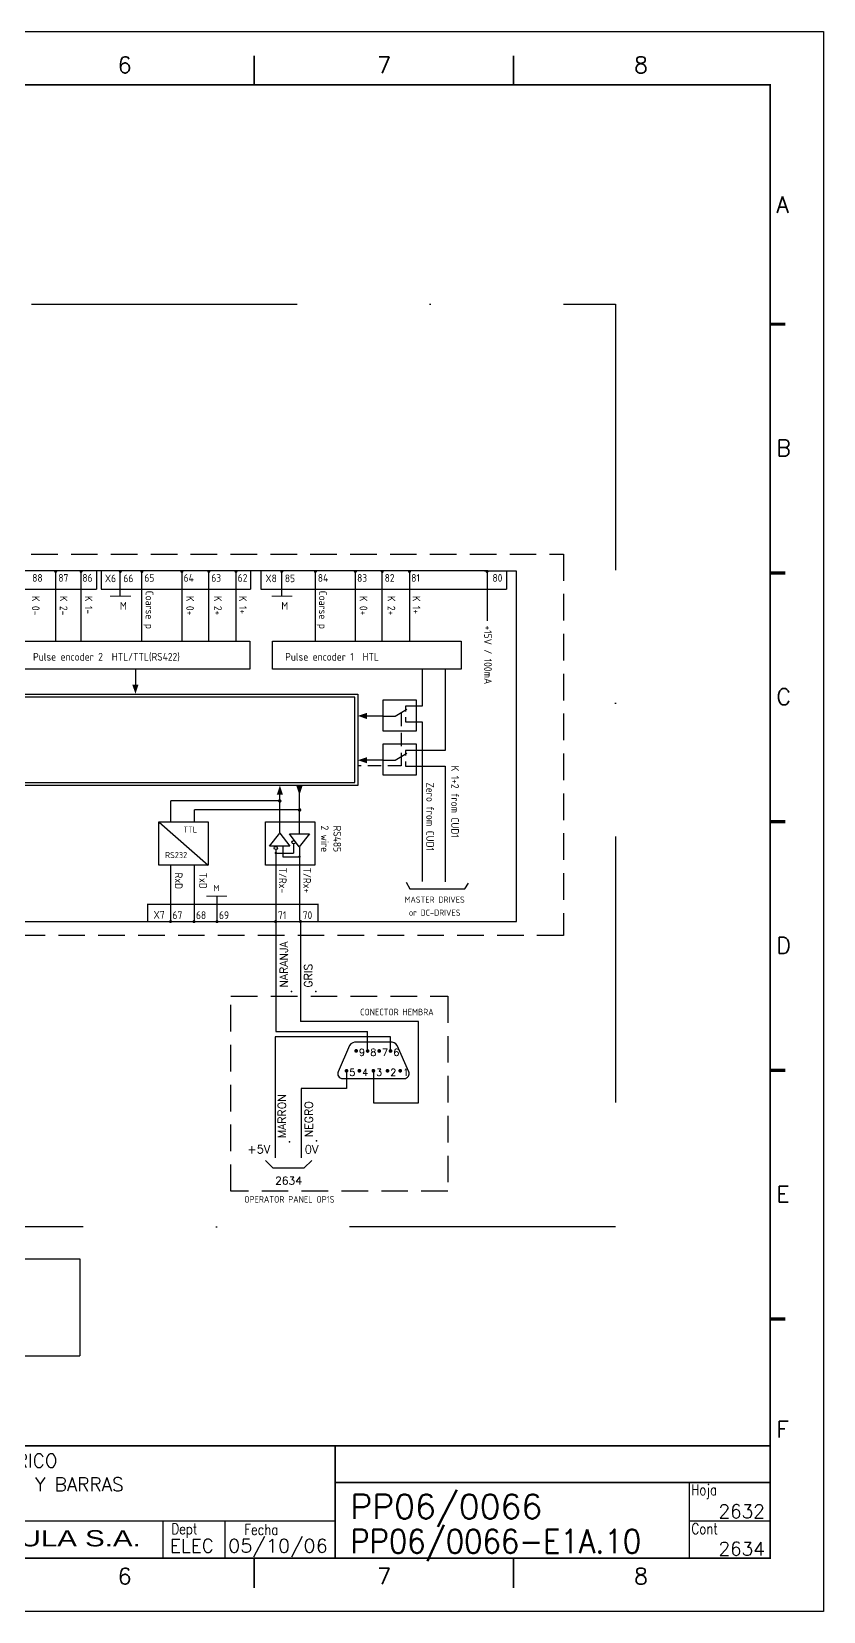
# Model space of a CAD drawing. Extents: x -25 to 1044, y -25744 to 292.
# Drawn here: x 327.5 to 476.4, y -5213.9 to -4916.9 of the extents above; entities that cross this region are included whole.
import ezdxf
from ezdxf.enums import TextEntityAlignment as Align

# ---------------------------------------------------------------- set-up
doc = ezdxf.new("R2010")
doc.units = 0
doc.header["$LTSCALE"] = 10
doc.header["$MEASUREMENT"] = 0
for name, pattern in [('DASHDOT', [1, 0.5, -0.25, 0, -0.25]), ('DASHED', [0.75, 0.5, -0.25]), ('HIDDEN', [0.375, 0.25, -0.125])]:
    doc.linetypes.add(name, pattern=pattern)
doc.layers.get('0').update_dxf_attribs({"linetype": 'CONTINUOUS'})
for name, color, linetype in [('1', 7, 'CONTINUOUS'), ('10', 5, 'CONTINUOUS'), ('2', 7, 'CONTINUOUS'), ('3', 8, 'CONTINUOUS'), ('6', 7, 'DASHDOT'), ('8', 1, 'CONTINUOUS'), ('9', 6, 'CONTINUOUS'), ('DIBUJO', 7, 'CONTINUOUS'), ('NODE', 7, 'CONTINUOUS')]:
    doc.layers.add(name, color=color, linetype=linetype)
doc.styles.add('HELVETICA', font='HELV.SHX')
doc.styles.add('ISO', font='ISO')
doc.styles.add('LABEL', font='SIMPLEX', dxfattribs={"width": 0.8, "height": 4})
doc.styles.add('ROMANS', font='romans')
doc.styles.get("Standard").update_dxf_attribs({"font": 'simplex'})

# ---------------------------------------------------------------- blocks, each defined once
blk = doc.blocks.new('newcajec')
at = {"layer": '1'}
for p, q in [((179.4, 20.85), (0.13, 20.85)), ((7, 20.85), (7, 0)), ((71, 20.85), (71, 0)), ((84, 20.85), (84, 0.09)), ((99, 20.85), (99, 0)), ((215.2, 20.8), (215.2, 0)), ((184.64, 20.18), (184.81, 20.01)), ((184.81, 20.01), (185.18, 20.25)), ((10.6, 16.64), (0, 16.64)), ((10.6, 16.64), (99, 16.64)), ((10.6, 12.48), (0, 12.48)), ((10.6, 12.48), (99, 12.48)), ((179.4, 13.87), (215.2, 13.87)), ((368, 14.06), (368, 0)), ((10.6, 8.32), (0, 8.32)), ((10.6, 8.32), (99, 8.32)), ((179.4, 6.93), (267.63, 6.93)), ((267.63, 6.93), (302.5, 6.93)), ((270.63, 6.91), (270.63, 0)), ((282.07, 6.93), (282.07, 0)), ((368, 6.93), (383, 6.93)), ((10.6, 4.16), (0, 4.16)), ((10.6, 4.16), (99, 4.16))]:
    blk.add_line(p, q, dxfattribs=at)
for points in [[(47.5, 272.5, 0.3, 0.3, 0), (47.5, 277.91, 0.3, 0.3, 0)], [(95.5, 272.5, 0.3, 0.3, 0), (95.5, 277.91, 0.3, 0.3, 0)], [(143.5, 272.5, 0.3, 0.3, 0), (143.5, 277.91, 0.3, 0.3, 0)], [(191.5, 272.5, 0.3, 0.3, 0), (191.5, 277.91, 0.3, 0.3, 0)], [(239.5, 272.5, 0.3, 0.3, 0), (239.5, 277.91, 0.3, 0.3, 0)], [(287.5, 272.5, 0.3, 0.3, 0), (287.5, 277.91, 0.3, 0.3, 0)], [(335.5, 272.5, 0.3, 0.3, 0), (335.5, 277.91, 0.3, 0.3, 0)], [(-2.99, 228.23, 0.6, 0.6, 0), (-0.18, 228.23, 0.6, 0.6, 0)], [(383.01, 228.23, 0.6, 0.6, 0), (385.82, 228.23, 0.6, 0.6, 0)], [(-2.99, 182.23, 0.6, 0.6, 0), (-0.18, 182.23, 0.6, 0.6, 0)], [(383.01, 182.23, 0.6, 0.6, 0), (385.82, 182.23, 0.6, 0.6, 0)], [(-2.99, 136.23, 0.6, 0.6, 0), (-0.18, 136.23, 0.6, 0.6, 0)], [(383.01, 136.23, 0.6, 0.6, 0), (385.82, 136.23, 0.6, 0.6, 0)], [(-2.99, 90.23, 0.6, 0.6, 0), (-0.18, 90.23, 0.6, 0.6, 0)], [(383.01, 90.23, 0.6, 0.6, 0), (385.82, 90.23, 0.6, 0.6, 0)], [(-2.99, 44.23, 0.6, 0.6, 0), (-0.18, 44.23, 0.6, 0.6, 0)], [(383.01, 44.23, 0.6, 0.6, 0), (385.82, 44.23, 0.6, 0.6, 0)], [(383, 20.8, 0.3, 0.3, 0), (179.4, 20.8, 0.3, 0.3, 0), (179.4, 0, 0.3, 0.3, 0)], [(302.5, 20.8, 0.3, 0.3, 0), (302.5, 0, 0.3, 0.3, 0)], [(302.5, 14, 0.3, 0.3, 0), (383, 14, 0.3, 0.3, 0)], [(47.5, -5.5, 0.3, 0.3, 0), (47.5, -0.09, 0.3, 0.3, 0)], [(95.5, -5.5, 0.3, 0.3, 0), (95.5, -0.09, 0.3, 0.3, 0)], [(143.5, -5.5, 0.3, 0.3, 0), (143.5, -0.09, 0.3, 0.3, 0)], [(191.5, -5.5, 0.3, 0.3, 0), (191.5, -0.09, 0.3, 0.3, 0)], [(239.5, -5.5, 0.3, 0.3, 0), (239.5, -0.09, 0.3, 0.3, 0)], [(287.5, -5.5, 0.3, 0.3, 0), (287.5, -0.09, 0.3, 0.3, 0)], [(335.5, -5.5, 0.3, 0.3, 0), (335.5, -0.09, 0.3, 0.3, 0)]]:
    blk.add_lwpolyline(points, format="xyseb", dxfattribs=at)
at = {"layer": '1', "const_width": 0.3}
blk.add_lwpolyline([(0, 0), (0, 272.5), (383, 272.5), (383, 0)], close=True, dxfattribs=at)
at = {"layer": '2', "color": 14}
for p, q in [((221.42, 4.69), (221.42, 5.81)), ((221.42, 2.47), (221.42, 3.58))]:
    blk.add_line(p, q, dxfattribs=at)
for points in [[(220.05, 5.81), (220.05, 6.92), (226.74, 5.81), (226.74, 6.92)], [(221.42, 2.47), (220.05, 2.47), (221.42, 5.81), (220.05, 5.81)], [(221.42, 4.69), (224.25, 4.69), (221.42, 3.58), (224.25, 3.58)], [(224.25, 5.81), (225.37, 5.81), (225.37, 4.69)], [(224.25, 3.58), (225.37, 3.58), (225.37, 2.47)], [(225.37, 5.81), (226.74, 5.81), (225.37, 1.35), (226.74, 1.35)], [(224.25, 0.24), (224.25, 2.47), (220.05, 0.24), (220.05, 2.47)], [(226.74, 1.35), (226.74, 0.24), (224.25, 1.35), (224.25, 0.24)]]:
    blk.add_solid(points, dxfattribs=at)
at = {"layer": '1', "style": 'ROMANS'}
for s, p in [('1', (22.29, 274.68)), ('2', (70.29, 274.68)), ('3', (118.29, 274.68)), ('4', (166.29, 274.68)), ('5', (214.29, 274.68)), ('6', (262.29, 274.68)), ('7', (310.29, 274.68)), ('8', (357.79, 274.68)), ('A', (-4.37, 248.84)), ('A', (384.13, 248.84)), ('B', (-4.37, 203.84)), ('B', (384.13, 203.84)), ('C', (-4.37, 157.84)), ('C', (384.13, 157.84)), ('D', (-4.37, 111.84)), ('D', (384.13, 111.84)), ('E', (-4.37, 65.84)), ('E', (384.13, 65.84)), ('F', (-4.37, 22.34)), ('F', (384.13, 22.34)), ('1', (22.29, -4.82)), ('2', (70.29, -4.82)), ('3', (118.29, -4.82)), ('4', (166.29, -4.82)), ('5', (214.29, -4.82)), ('6', (262.29, -4.82)), ('7', (310.29, -4.82)), ('8', (357.79, -4.82))]:
    blk.add_text(s, height=3, dxfattribs=at).set_placement(p)
at = {"layer": '1', "style": 'LABEL', "width": 0.8}
for s, p in [('Diseno comprobado por', (179.73, 18.27)), ('Dibujo comprobado por', (179.81, 11.47)), ('Hoja', (368.38, 11.66)), ('Dibujado por', (179.83, 4.64)), ('Fecha', (285.71, 4.3)), ('Cont', (368.43, 4.46)), ('No', (2.23, 1.05)), ('Revision', (8, 1.05))]:
    blk.add_text(s, height=2, dxfattribs=at).set_placement(p)
for s, p in [('Dept', (274.61, 4.44)), ('Elaborado', (77.5, 1.05)), ('Fecha', (91.5, 1.05))]:
    blk.add_text(s, height=2, dxfattribs=at).set_placement(p, align=Align.CENTER)
at = {"layer": '10', "style": 'ROMANS'}
for tag, p in [('REV41', (3.5, 18.74)), ('REV43', (77.7, 18.74)), ('REV31', (3.5, 14.58)), ('REV33', (77.7, 14.58)), ('REV21', (3.5, 10.42)), ('REV23', (77.7, 10.42)), ('REV11', (3.5, 6.27)), ('REV13', (77.7, 6.27))]:
    blk.add_attdef(tag, text='', height=2.5, dxfattribs=at).set_placement(p, align=Align.MIDDLE)
for tag, p, height in [('REV42', (8, 17.49), 2.5), ('SHEETNAME1', (100.5, 15.83), 2.5), ('DOCUMENTTYPE', (216.43, 16.8), 2.5), ('NOTA', (305.32, 15.8), 3), ('REV32', (8, 13.33), 2.5), ('DESIGNCHECK', (180.74, 14.83), 2.5), ('OBJECT', (216.43, 12.4), 2.5), ('SHEETNAME2', (100.5, 11.67), 2.5), ('ORDER', (305.32, 7.3), 4.5), ('REV22', (8, 9.17), 2.5), ('SHEETNAME3', (100.5, 7.51), 2.5), ('DRAWINGCHECK', (180.53, 7.71), 2.5), ('CUSTOMER', (216.43, 8.08), 2.5), ('REV12', (8, 5.01), 2.5), ('SHEETNAME4', (100.5, 3.35), 2.5), ('USER', (180.63, 0.71), 2.5), ('DEPARTMENT', (271.93, 1.05), 2.5), ('DOCUMENT_ID', (305.32, 0.93), 4.4)]:
    blk.add_attdef(tag, p, '', height=height, dxfattribs=at)
for tag, width, p, p2 in [('REV44', 1.221199, (84.53, 17.49), (98.48, 17.49)), ('REV34', 1.221199, (84.53, 13.33), (98.48, 13.33)), ('REV24', 1.221199, (84.53, 9.17), (98.48, 9.17)), ('REV14', 1.221199, (84.53, 5.01), (98.48, 5.01)), ('CREATED2', 7.039915, (282.71, 1.05), (301.14, 1.05))]:
    blk.add_attdef(tag, text='', height=2.5, dxfattribs=dict(at, width=width)).set_placement(p, p2, align=Align.FIT)
for tag, p in [('SHEET', (382, 7.43)), ('NEXTSHEET', (382, 0.5))]:
    blk.add_attdef(tag, text='', height=2.5, dxfattribs=at).set_placement(p, align=Align.RIGHT)
at = {"layer": 'DIBUJO', "color": 14, "style": 'HELVETICA', "width": 1.3}
blk.add_text('RUSSULA S.A.', height=3, dxfattribs=at).set_placement((229, 2.19))
blk = doc.blocks.new('NOD', base_point=(237.5, 170))
at = {"layer": 'NODE'}
blk.add_point((237.5, 170), dxfattribs=at)
blk = doc.blocks.new('$PP313')
at = {"layer": '2'}
blk.add_blockref('NOD', (0, 0), dxfattribs=at)
at = {"layer": '8'}
blk.add_attdef('1A', (1, -3.325), '', height=2.15, dxfattribs=at)
at = {"layer": '9'}
blk.add_attdef('ID', (1, 1), '', height=2.15, dxfattribs=at)

msp = doc.modelspace()

# ---------------------------------------------------------------- linework, layer by layer
at = {"linetype": 'DASHED'}
for p, q in [((132.4, -5015.16), (427.53, -5015.16)), ((427.53, -5015.16), (427.53, -5086.85)), ((427.53, -5086.85), (132.4, -5086.85))]:
    msp.add_line(p, q, dxfattribs=at)
for p, q in [((412.99, -5018.34), (147.59, -5018.34)), ((332.05, -5031.4), (332.05, -5018.42)), ((336.8, -5031.4), (336.8, -5018.42)), ((344.17, -5023.1), (344.17, -5018.42)), ((348.23, -5031.4), (348.23, -5018.42)), ((355.8, -5031.4), (355.8, -5018.42)), ((360.82, -5031.4), (360.82, -5018.42)), ((365.97, -5031.4), (365.97, -5018.42)), ((374.53, -5023.1), (374.53, -5018.42)), ((380.85, -5031.4), (380.85, -5018.42)), ((388.41, -5031.4), (388.41, -5018.42)), ((393.44, -5031.4), (393.44, -5018.42)), ((398.59, -5031.4), (398.59, -5018.42)), ((413.21, -5027.69), (413.21, -5018.42)), ((347.03, -5036.77), (347.03, -5040.19)), ((400.91, -5036.77), (400.91, -5043.76)), ((393.51, -5045.62), (390.09, -5045.62)), ((400.91, -5046.71), (400.91, -5076.7)), ((393.51, -5053.93), (390.09, -5053.93)), ((374.16, -5067.59), (374.16, -5059.89)), ((377.87, -5067.74), (377.87, -5059.89)), ((372.23, -5070.07), (374.17, -5067.63)), ((374.17, -5067.63), (376.03, -5070.07)), ((375.97, -5067.77), (379.76, -5067.77)), ((377.83, -5070.2), (375.97, -5067.77)), ((379.76, -5067.77), (377.83, -5070.2)), ((376.03, -5070.07), (372.23, -5070.07)), ((362.35, -5079.46), (362.35, -5084.14)), ((373.4, -5084.25), (373.4, -5104.91)), ((373.4, -5104.91), (390.68, -5104.92)), ((400.22, -5103.04), (378.06, -5103.04)), ((390.68, -5108.58), (390.68, -5104.92)), ((400.22, -5118.32), (400.22, -5103.04)), ((394.99, -5105.92), (373.29, -5105.92)), ((373.29, -5105.92), (373.29, -5123.75)), ((394.99, -5108.58), (394.99, -5105.92)), ((386.72, -5112.3), (386.72, -5115.66)), ((391.77, -5112.3), (391.77, -5118.32)), ((386.72, -5115.66), (378.21, -5115.66)), ((378.21, -5115.66), (378.21, -5123.75)), ((391.77, -5118.32), (400.22, -5118.32)), ((372.87, -5130.57), (371.47, -5129.17)), ((378.77, -5130.57), (380.16, -5129.17)), ((372.87, -5130.57), (378.77, -5130.57))]:
    msp.add_line(p, q)
at = {"color": 3}
for p, q in [((339.68, -5018.44), (339.68, -5021.74)), ((340.59, -5018.44), (340.59, -5021.74)), ((368.63, -5018.42), (368.63, -5021.77)), ((370.61, -5018.42), (370.61, -5021.73)), ((416.78, -5018.42), (416.78, -5021.77)), ((323.73, -5021.77), (339.68, -5021.77)), ((340.59, -5021.77), (368.63, -5021.77)), ((370.61, -5021.77), (416.78, -5021.77)), ((163.33, -5041.47), (388.83, -5041.47)), ((388.25, -5042.05), (163.9, -5042.05)), ((388.25, -5058.1), (388.25, -5042.05)), ((388.83, -5041.47), (388.83, -5058.68)), ((388.83, -5058.68), (163.33, -5058.68)), ((163.9, -5058.1), (388.25, -5058.1)), ((349.36, -5084.25), (349.36, -5080.93)), ((349.36, -5080.95), (381.37, -5080.95)), ((381.41, -5084.25), (381.41, -5080.93))]:
    msp.add_line(p, q, dxfattribs=at)
at = {"color": 0}
msp.add_line((147.59, -5084.25), (418.67, -5084.25), dxfattribs=at)
for points, format in [([(331.87, -5018.42, 0.289, 0.289, 1), (332.16, -5018.42, 0.289, 0.289, 1)], "xyseb"), ([(336.64, -5018.42, 0.289, 0.289, 1), (336.93, -5018.42, 0.289, 0.289, 1)], "xyseb"), ([(344.03, -5018.42, 0.289, 0.289, 1), (344.32, -5018.42, 0.289, 0.289, 1)], "xyseb"), ([(348.09, -5018.42, 0.289, 0.289, 1), (348.38, -5018.42, 0.289, 0.289, 1)], "xyseb"), ([(355.61, -5018.42, 0.289, 0.289, 1), (355.9, -5018.42, 0.289, 0.289, 1)], "xyseb"), ([(360.68, -5018.42, 0.289, 0.289, 1), (360.96, -5018.42, 0.289, 0.289, 1)], "xyseb"), ([(365.78, -5018.42, 0.289, 0.289, 1), (366.07, -5018.42, 0.289, 0.289, 1)], "xyseb"), ([(374.38, -5018.42, 0.289, 0.289, 1), (374.67, -5018.42, 0.289, 0.289, 1)], "xyseb"), ([(380.71, -5018.42, 0.289, 0.289, 1), (381, -5018.42, 0.289, 0.289, 1)], "xyseb"), ([(388.23, -5018.42, 0.289, 0.289, 1), (388.52, -5018.42, 0.289, 0.289, 1)], "xyseb"), ([(393.29, -5018.42, 0.289, 0.289, 1), (393.58, -5018.42, 0.289, 0.289, 1)], "xyseb"), ([(398.4, -5018.42, 0.289, 0.289, 1), (398.69, -5018.42, 0.289, 0.289, 1)], "xyseb"), ([(413, -5018.42, 0.289, 0.289, 1), (413.29, -5018.42, 0.289, 0.289, 1)], "xyseb"), ([(353.47, -5084.25, 0.289, 0.289, 1), (353.76, -5084.25, 0.289, 0.289, 1)], "xyseb"), ([(357.89, -5084.25, 0.289, 0.289, 1), (358.18, -5084.25, 0.289, 0.289, 1)], "xyseb"), ([(362.21, -5084.25, 0.289, 0.289, 1), (362.5, -5084.25, 0.289, 0.289, 1)], "xyseb"), ([(373.25, -5084.25, 0.289, 0.289, 1), (373.54, -5084.25, 0.289, 0.289, 1)], "xyseb"), ([(377.92, -5084.25, 0.289, 0.289, 1), (378.21, -5084.25, 0.289, 0.289, 1)], "xyseb"), ([(388.63, -5106.92, 0.267949), (387.29, -5107.55), (385.13, -5112.47, 0.541238), (385.97, -5113.76), (391.77, -5113.76), (397.57, -5113.76, 0.541238), (398.41, -5112.47), (396.25, -5107.55, 0.267949), (394.91, -5106.92), (391.77, -5106.92)], "xyb")]:
    msp.add_lwpolyline(points, format=format, close=True)
for points in [[(347.01, -5041.44, 0, 1.16, 0), (347.01, -5039.71, 1.16, 1.16, 0)], [(388.84, -5045.59, 0, 1.16, 0), (390.57, -5045.59, 1.16, 1.16, 0)], [(388.84, -5053.91, 0, 1.16, 0), (390.57, -5053.91, 1.16, 1.16, 0)], [(374.18, -5058.65, 0, 1.16, 0), (374.18, -5060.38, 1.16, 1.16, 0)], [(377.86, -5060.46, 0, 1.16, 0), (377.86, -5058.73, 1.16, 1.16, 0)]]:
    msp.add_lwpolyline(points, format="xyseb")
at = {"linetype": 'DASHED'}
msp.add_lwpolyline([(364.97, -5098.27), (405.76, -5098.27), (405.76, -5134.93), (364.97, -5134.93)], close=True, dxfattribs=at)
at = {"const_width": 0.35}
for points in [[(388.35, -5108.56, 1), (388.7, -5108.56, 1)], [(390.51, -5108.58, 1), (390.86, -5108.58, 1)], [(392.68, -5108.58, 1), (393.03, -5108.58, 1)], [(394.82, -5108.58, 1), (395.17, -5108.58, 1)], [(386.54, -5112.3, 1), (386.89, -5112.3, 1)], [(388.95, -5112.3, 1), (389.3, -5112.3, 1)], [(391.59, -5112.3, 1), (391.94, -5112.3, 1)], [(394.24, -5112.3, 1), (394.59, -5112.3, 1)], [(396.64, -5112.3, 1), (396.99, -5112.3, 1)]]:
    msp.add_lwpolyline(points, format="xyb", close=True, dxfattribs=at)
at = {"layer": '2', "linetype": 'DASHDOT', "ltscale": 10}
for p, q in [((127.24, -4968.17), (437.27, -4968.17)), ((437.27, -4968.17), (437.27, -5141.61)), ((437.27, -5141.61), (127.24, -5141.61))]:
    msp.add_line(p, q, dxfattribs=at)
at = {"layer": '2'}
for p, q in [((418.67, -5084.25), (418.67, -5018.34)), ((405.24, -5036.83), (405.24, -5052.07)), ((393.6, -5045.64), (395.87, -5045.64)), ((395.87, -5045.64), (398.08, -5044.31)), ((400.91, -5043.76), (397.81, -5043.76)), ((397.81, -5043.76), (397.81, -5044.73)), ((397.81, -5045.83), (397.81, -5046.71)), ((397.81, -5046.71), (400.91, -5046.71)), ((393.6, -5053.9), (395.87, -5053.9)), ((395.87, -5053.9), (398.08, -5052.57)), ((400.91, -5052.07), (397.81, -5052.07)), ((397.81, -5052.07), (397.81, -5053.04)), ((397.81, -5054.14), (397.81, -5055.02)), ((405.24, -5052.07), (399.08, -5052.07)), ((397.81, -5055.02), (400.91, -5055.02)), ((399.08, -5055.02), (405.24, -5055.02)), ((405.24, -5055.02), (405.24, -5076.77)), ((374.18, -5061.57), (353.69, -5061.57)), ((353.69, -5065.52), (353.69, -5061.57)), ((377.88, -5063.25), (358.11, -5063.25)), ((358.11, -5065.52), (358.11, -5063.25)), ((351.45, -5065.54), (360.72, -5073.67)), ((376.75, -5069.63), (376.75, -5071.37)), ((373.43, -5070.72), (373.43, -5084.14)), ((373.45, -5071.37), (376.75, -5071.37)), ((374.75, -5070.12), (374.75, -5072.06)), ((374.75, -5072.06), (377.97, -5072.06)), ((377.88, -5070.23), (377.88, -5083.99)), ((353.69, -5084.21), (353.69, -5073.65)), ((358.11, -5084.21), (358.11, -5073.65)), ((397.92, -5076.83), (398.64, -5078.07)), ((398.64, -5078.07), (408.95, -5078.07)), ((408.95, -5078.07), (409.64, -5077.01))]:
    msp.add_line(p, q, dxfattribs=at)
at = {"layer": '2', "linetype": 'HIDDEN'}
for p, q in [((396.97, -5045.02), (396.97, -5055)), ((396.97, -5055), (388.83, -5055))]:
    msp.add_line(p, q, dxfattribs=at)
at = {"layer": '2', "const_width": 0.197}
for points in [[(342.26, -5023.1), (346.19, -5023.1)], [(372.62, -5023.1), (376.55, -5023.1)], [(364.26, -5079.46), (360.33, -5079.46)]]:
    msp.add_lwpolyline(points, dxfattribs=at)
at = {"layer": '2'}
for points in [[(324.52, -5031.53), (368.5, -5031.53), (368.5, -5036.8), (324.52, -5036.8)], [(372.82, -5031.53), (408.26, -5031.53), (408.26, -5036.8), (372.82, -5036.8)], [(393.62, -5042.55), (399.78, -5042.55), (399.78, -5048.43), (393.62, -5048.43)], [(393.62, -5050.86), (399.78, -5050.86), (399.78, -5056.75), (393.62, -5056.75)], [(351.44, -5065.52), (360.72, -5065.52), (360.72, -5073.66), (351.44, -5073.66)], [(371.49, -5065.52), (380.77, -5065.52), (380.77, -5073.66), (371.49, -5073.66)]]:
    msp.add_lwpolyline(points, close=True, dxfattribs=at)
for points, const_width in [([(373.98, -5061.57, 1), (374.34, -5061.57, 1)], 0.296), ([(377.69, -5063.27, 1), (378.06, -5063.27, 1)], 0.296), ([(373.3, -5071.37, 1), (373.56, -5071.37, 1)], 0.197), ([(377.74, -5072.04, 1), (378, -5072.04, 1)], 0.197)]:
    msp.add_lwpolyline(points, format="xyb", close=True, dxfattribs=dict(at, const_width=const_width))
for centre in [(376.75, -5069.33), (373.4, -5070.42)]:
    msp.add_circle(centre, 0.301, dxfattribs=at)
at = {"layer": '3', "color": 0}
msp.add_line((412.68, -5018.34), (418.64, -5018.34), dxfattribs=at)
at = {"layer": '6', "ltscale": 10}
for p, q in [((300.01, -5147.63), (336.53, -5147.63)), ((336.53, -5147.63), (336.53, -5165.9)), ((300.01, -5165.9), (336.53, -5165.9))]:
    msp.add_line(p, q, dxfattribs=at)
at = {"layer": 'DIBUJO'}
for p, q in [((378.06, -5084.23), (378.06, -5103.04)), ((373.29, -5123.75), (373.29, -5128.65)), ((378.21, -5123.75), (378.21, -5128.65))]:
    msp.add_line(p, q, dxfattribs=at)
msp.add_lwpolyline([(56.4, -4916.94), (476.4, -4916.94), (476.4, -5213.94), (56.4, -5213.94), (56.4, -4916.94)], dxfattribs=at)

# ---------------------------------------------------------------- block references
ref = msp.add_blockref('$PP313', (376.36, -5097.37), dxfattribs=dict(xscale=0.69959422891211, yscale=0.69959422891211, zscale=0.69959422891211, rotation=90))
ref.add_attrib('ID', 'NARANJA', (375.66, -5096.67), dxfattribs={"layer": '9', "height": 1.504, "rotation": 90, "style": 'ROMANS'})
ref = msp.add_blockref('$PP313', (380.96, -5097.37), dxfattribs=dict(xscale=0.69959422891211, yscale=0.69959422891211, zscale=0.69959422891211, rotation=90))
ref.add_attrib('ID', 'GRIS', (380.26, -5096.67), dxfattribs={"layer": '9', "height": 1.504, "rotation": 90, "style": 'ROMANS'})
ref = msp.add_blockref('$PP313', (376.02, -5125.66), dxfattribs=dict(xscale=0.69959422891211, yscale=0.69959422891211, zscale=0.69959422891211, rotation=90))
ref.add_attrib('ID', 'MARRON', (375.32, -5124.96), dxfattribs={"layer": '9', "height": 1.504, "rotation": 90, "style": 'ROMANS'})
ref = msp.add_blockref('$PP313', (381.07, -5125.5), dxfattribs=dict(xscale=0.69959422891211, yscale=0.69959422891211, zscale=0.69959422891211, rotation=90))
ref.add_attrib('ID', 'NEGRO', (380.37, -5124.8), dxfattribs={"layer": '9', "height": 1.504, "rotation": 90, "style": 'ROMANS'})
at = {"layer": '2', "color": 7}
ref = msp.add_blockref('newcajec', (77.07, -5203.94), dxfattribs=dict(at, xscale=1.01651376146789, yscale=1.01651376146789, zscale=1.01651376146789))
ref.add_attrib('REV24', '7/06/07', dxfattribs={"layer": '10', "height": 2.541, "style": 'ROMANS', "width": 0.831455}).set_placement((162.99, -5194.61), (177.18, -5194.61), align=Align.FIT)
ref.add_attrib('SHEETNAME3', 'T400', (179.23, -5196.31), dxfattribs={"layer": '10', "height": 2.541, "style": 'ROMANS'})
ref.add_attrib('SHEETNAME2', 'CONVERTIDOR C.C. TIJERA 18', (179.23, -5192.08), dxfattribs={"layer": '10', "height": 2.5413, "style": 'ROMANS'})
ref.add_attrib('SHEETNAME1', '+TA101', (179.23, -5187.85), dxfattribs={"layer": '10', "height": 2.541, "style": 'ROMANS'})
ref.add_attrib('USER', 'J.PAZOS', (260.69, -5203.22), dxfattribs={"layer": '10', "height": 2.541, "style": 'ROMANS'})
ref.add_attrib('DRAWINGCHECK', 'J.L.C.C.', (260.59, -5196.09), dxfattribs={"layer": '10', "height": 2.541, "style": 'ROMANS'})
ref.add_attrib('DESIGNCHECK', 'J.M. CEDEIRA', (260.8, -5188.86), dxfattribs={"layer": '10', "height": 2.5413, "style": 'ROMANS'})
ref.add_attrib('REV22', 'As-built', (85.21, -5194.61), dxfattribs={"layer": '10', "height": 2.541, "style": 'ROMANS'})
ref.add_attrib('REV12', 'Aprobación documentación', (85.21, -5198.84), dxfattribs={"layer": '10', "height": 2.5413, "style": 'ROMANS'})
ref.add_attrib('REV21', '1', dxfattribs={"layer": '10', "height": 2.54, "style": 'ROMANS'}).set_placement((80.63, -5193.34), align=Align.MIDDLE)
ref.add_attrib('REV11', '0', dxfattribs={"layer": '10', "height": 2.54, "style": 'ROMANS'}).set_placement((80.63, -5197.57), align=Align.MIDDLE)
ref.add_attrib('SHEETNAME4', '-', (179.23, -5200.54), dxfattribs={"layer": '10', "height": 2.54, "style": 'ROMANS'})
ref.add_attrib('REV14', '05/06/07', dxfattribs={"layer": '10', "height": 2.541, "style": 'ROMANS', "width": 0.728168}).set_placement((162.99, -5198.84), (177.18, -5198.84), align=Align.FIT)
ref.add_attrib('REV23', 'C.C.R.', dxfattribs={"layer": '10', "height": 2.541, "style": 'ROMANS'}).set_placement((156.06, -5193.34), align=Align.MIDDLE)
ref.add_attrib('REV13', 'JMP', dxfattribs={"layer": '10', "height": 2.541, "style": 'ROMANS'}).set_placement((156.06, -5197.57), align=Align.MIDDLE)
ref.add_attrib('DOCUMENT_ID', 'PP06/0066-E1A.10', (387.44, -5202.99), dxfattribs={"layer": '10', "height": 4.4727, "style": 'ROMANS', "width": 0.9})
ref.add_attrib('ORDER', 'PP06/0066', (387.44, -5196.51), dxfattribs={"layer": '10', "height": 4.574, "style": 'ROMANS'})
ref.add_attrib('CUSTOMER', 'ACINDAR', (297.08, -5195.72), dxfattribs={"layer": '10', "height": 2.541, "style": 'ROMANS'})
ref.add_attrib('OBJECT', 'TREN DE ROLLOS Y BARRAS', (297.08, -5191.33), dxfattribs={"layer": '10', "height": 2.5413, "style": 'ROMANS'})
ref.add_attrib('DOCUMENTTYPE', 'ESQUEMA ELECTRICO', (297.08, -5186.86), dxfattribs={"layer": '10', "height": 2.5413, "style": 'ROMANS'})
ref.add_attrib('CREATED2', '05/10/06', dxfattribs={"layer": '10', "height": 2.541, "style": 'ROMANS', "width": 0.961976}).set_placement((364.45, -5202.87), (383.19, -5202.87), align=Align.FIT)
ref.add_attrib('DEPARTMENT', 'ELEC', (353.5, -5202.87), dxfattribs={"layer": '10', "height": 2.541, "style": 'ROMANS'})
ref.add_attrib('NEXTSHEET', '2634', dxfattribs={"layer": '10', "height": 2.541, "style": 'ROMANS'}).set_placement((465.38, -5203.43), align=Align.RIGHT)
ref.add_attrib('SHEET', '2632', dxfattribs={"layer": '10', "height": 2.541, "style": 'ROMANS'}).set_placement((465.38, -5196.38), align=Align.RIGHT)

# ---------------------------------------------------------------- texts
at = {"style": 'ISO'}
for s, height, p in [('88', 1.445, (327.6, -5020.37)), ('87', 1.445, (332.51, -5020.37)), ('86', 1.445, (337.03, -5020.37)), ('X6', 1.445, (341.27, -5020.45)), ('66', 1.445, (344.75, -5020.45)), ('65', 1.445, (348.69, -5020.37)), ('64', 1.445, (356.08, -5020.37)), ('63', 1.445, (361.28, -5020.37)), ('62', 1.445, (366.25, -5020.37)), ('X8', 1.445, (371.46, -5020.45)), ('85', 1.445, (375.11, -5020.45)), ('84', 1.445, (381.31, -5020.37)), ('83', 1.445, (388.7, -5020.37)), ('82', 1.445, (393.89, -5020.37)), ('81', 1.445, (398.87, -5020.37)), ('80', 1.445, (414.16, -5020.37)), ('M', 1.45, (344.11, -5025.61)), ('M', 1.45, (374.47, -5025.61)), ('Pulse encoder 2  HTL/TTL(RS422)', 1.4451, (327.76, -5035.19)), ('Pulse encoder 1  HTL', 1.4451, (375.17, -5035.19)), ('67', 1.445, (353.98, -5083.77)), ('68', 1.445, (358.4, -5083.77)), ('69', 1.445, (362.72, -5083.77)), ('71', 1.445, (373.82, -5083.77)), ('70', 1.445, (378.47, -5083.77))]:
    msp.add_text(s, height=height, dxfattribs=at).set_placement(p)
for s, height, p in [('Coarse p', 1.445, (348.94, -5022.05)), ('Coarse p', 1.445, (381.55, -5022.05)), ('K 0-', 1.445, (327.54, -5023.01)), ('K 2-', 1.445, (332.79, -5023.01)), ('K 1-', 1.445, (337.49, -5023.01)), ('K 0+', 1.445, (356.56, -5023.01)), ('K 2+', 1.445, (361.81, -5023.01)), ('K 1+', 1.445, (366.51, -5023.01)), ('K 0+', 1.445, (389.18, -5023.01)), ('K 2+', 1.445, (394.43, -5023.01)), ('K 1+', 1.445, (399.13, -5023.01)), ('+15V / 100mA', 1.4451, (412.59, -5028.59)), ('K 1+2 from CUD1', 1.4451, (406.4, -5054.94)), ('Zero from CUD1', 1.4451, (401.72, -5058.07)), ('2 wire', 1.445, (381.9, -5066.2)), ('RS485', 1.445, (384.25, -5066.2)), ('RxD', 1.445, (354.43, -5075.05)), ('TxD', 1.445, (359.01, -5075.05)), ('T/Rx-', 1.445, (373.99, -5074.1)), ('T/Rx+', 1.445, (378.57, -5074.1))]:
    msp.add_text(s, height=height, rotation=270, dxfattribs=at).set_placement(p)
for s, height, p in [('TTL', 1.156, (357.33, -5067.54)), ('RS232', 1.156, (354.67, -5072.32)), ('M', 1.16, (362.25, -5078.54)), ('MASTER DRIVES', 1.1561, (403.29, -5080.7)), ('or DC-DRIVES', 1.1561, (403.29, -5083.15)), ('CONECTOR HEMBRA', 1.2313, (396.19, -5101.87)), ('OPERATOR PANEL OP1S', 1.2313, (375.97, -5137.09))]:
    msp.add_text(s, height=height, dxfattribs=at).set_placement(p, align=Align.CENTER)
msp.add_text('X7', height=1.445, dxfattribs=at).set_placement((352.5, -5083.69), align=Align.RIGHT)
at = {"char_height": 1.3, "width": 1.3664, "attachment_point": 1, "style": 'ROMANS'}
for s, insert in [('9', (389.05, -5108.18)), ('8', (391.21, -5108.2)), ('7', (393.38, -5108.2)), ('6', (395.52, -5108.2)), ('5', (387.24, -5111.92)), ('4', (389.65, -5111.92)), ('3', (392.29, -5111.92)), ('2', (394.94, -5111.92)), ('1', (397.34, -5111.92))]:
    msp.add_mtext(s, dxfattribs=dict(at, insert=insert))
at = {"layer": '2', "color": 6}
for s, p in [('+5V', (368.05, -5127.83)), ('0V', (378.86, -5127.86))]:
    msp.add_text(s, height=1.574, dxfattribs=at).set_placement(p)
at = {"layer": '2', "color": 1}
msp.add_text('2634', height=1.478, dxfattribs=at).set_placement((373.28, -5133.7))

doc.saveas('drawing.dxf')
